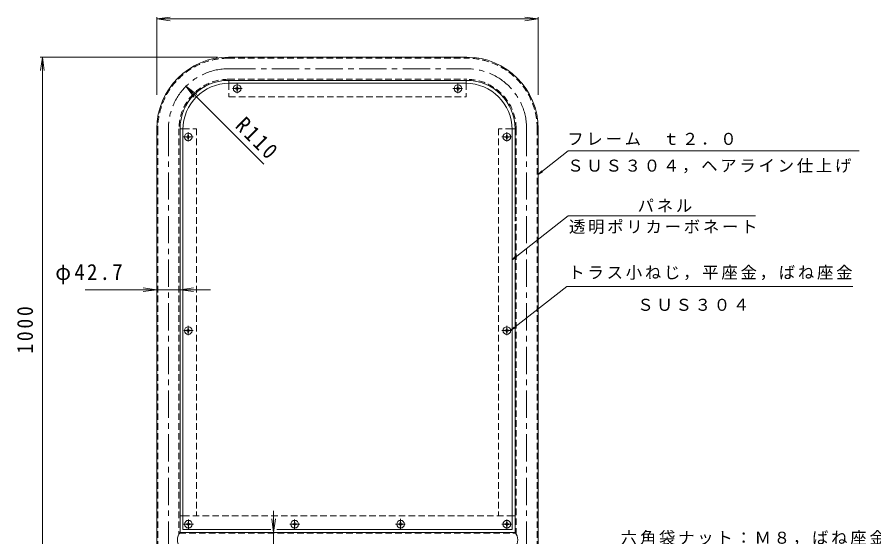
# Model space of a CAD drawing. Units: millimetres at full size, sheet at 1:10; details may follow other scales. Extents: x -824 to 1844, y -1369 to 1156.
# Drawn here: x -688 to 884, y -510 to 443 of the extents above; entities that cross this region are included whole.
import ezdxf

# ---------------------------------------------------------------- set-up
doc = ezdxf.new("R2010")
doc.units = ezdxf.units.MM
doc.header["$LTSCALE"] = 10
doc.linetypes.add('CHAIN1', pattern=[8, 5, -1, 1, -1])
doc.linetypes.add('DASHED1', pattern=[1.8, 1.2, -0.6])
for name, color, linetype, lineweight in [('0-0_通り芯', 4, 'Continuous', 9), ('0-1_躯体', 3, 'CHAIN1', 9), ('0-2_仕上', 6, 'Continuous', 5), ('0-4_その他', 7, 'Continuous', 9), ('0-5_寸法', 2, 'Continuous', 9), ('0-A', 2, 'Continuous', 9), ('0-F', 7, 'Continuous', 9)]:
    doc.layers.add(name, color=color, linetype=linetype, lineweight=lineweight)
doc.styles.add('ＭＳ ゴシック', font='')
doc.styles.get('ＭＳ ゴシック').set_extended_font_data('MS Gothic')

msp = doc.modelspace()

# ---------------------------------------------------------------- linework, layer by layer
at = {"layer": '0-0_通り芯'}
for p, q in [((-300.43, 369.94), (136.87, 369.94)), ((-300.43, 327.24), (136.87, 327.24)), ((-431.78, 238.59), (-431.78, -625.06)), ((-389.08, 238.59), (-389.08, -501.46)), ((225.52, 238.59), (225.52, 69.12)), ((268.22, 238.59), (268.22, -625.06)), ((225.52, 63.39), (225.52, -501.46)), ((-389.08, -501.46), (225.52, -501.46))]:
    msp.add_line(p, q, dxfattribs=at)
at = {"layer": '0-0_通り芯', "linetype": 'DASHED1'}
for p, q in [((-300.43, 367.94), (136.87, 367.94)), ((-300.43, 329.24), (136.87, 329.24)), ((-429.78, 238.59), (-429.78, -625.06)), ((-391.08, 238.59), (-391.08, -504.33)), ((227.52, 238.59), (227.52, 69.82)), ((266.22, 238.59), (266.22, -625.06)), ((227.52, 64.09), (227.52, -504.33)), ((-390.22, -502.96), (226.65, -502.96))]:
    msp.add_line(p, q, dxfattribs=at)
at = {"layer": '0-0_通り芯', "linetype": 'CHAIN1'}
for p, q in [((-300.43, 348.59), (136.87, 348.59)), ((-410.43, 238.59), (-410.43, -625.06)), ((246.87, 238.59), (246.87, -625.06))]:
    msp.add_line(p, q, dxfattribs=at)
at = {"layer": '0-0_通り芯'}
for centre, radius, start, end in [((-300.43, 238.59), 131.35, 90, 180), ((136.87, 238.59), 131.35, 0, 90), ((-300.43, 238.59), 88.65, 90, 180), ((136.87, 238.59), 88.65, 0, 90), ((-372.62, -515.06), 21.35, 140.43134, 219.56874), ((209.06, -515.06), 21.35, 320.43126, 39.56866)]:
    msp.add_arc(centre, radius, start, end, dxfattribs=at)
at = {"layer": '0-0_通り芯', "linetype": 'DASHED1'}
for centre, radius, start, end in [((-300.43, 238.59), 129.35, 90, 180), ((136.87, 238.59), 129.35, 0, 90), ((-300.43, 238.59), 90.65, 90, 180), ((136.87, 238.59), 90.65, 0, 90)]:
    msp.add_arc(centre, radius, start, end, dxfattribs=at)
at = {"layer": '0-0_通り芯', "linetype": 'CHAIN1'}
for centre, start, end in [((-300.43, 238.59), 90, 180), ((136.87, 238.59), 0, 90)]:
    msp.add_arc(centre, 110, start, end, dxfattribs=at)
at = {"layer": '0-1_躯体', "linetype": 'Continuous'}
for p, q in [((-299.28, 327.24), (-299.28, 321.89)), ((135.72, 327.24), (135.72, 321.89)), ((-389.08, 238.54), (-383.77, 238.54)), ((225.52, 238.59), (220.2, 238.59)), ((-389.08, -471.46), (-383.78, -471.46)), ((220.22, -471.46), (225.52, -471.46))]:
    msp.add_line(p, q, dxfattribs=at)
at = {"layer": '0-1_躯体', "linetype": 'DASHED1'}
for p, q in [((-299.28, 321.89), (-299.28, 297.24)), ((135.72, 321.89), (135.72, 297.24)), ((-299.28, 297.24), (135.72, 297.24)), ((-383.77, 238.54), (-359.08, 238.54)), ((-359.08, 238.54), (-359.08, -471.46)), ((220.2, 238.59), (195.52, 238.59)), ((195.52, 238.59), (195.52, -471.46)), ((-383.78, -471.46), (220.22, -471.46))]:
    msp.add_line(p, q, dxfattribs=at)
at = {"layer": '0-1_躯体'}
for p, q in [((-284.28, 304), (-284.28, 320.81)), ((120.72, 304), (120.72, 320.81)), ((-293, 312.24), (-274.97, 312.24)), ((129.43, 312.24), (111.4, 312.24)), ((-382.8, 223.54), (-364.77, 223.54)), ((-374.08, 215.3), (-374.08, 232.11)), ((219.23, 223.54), (201.2, 223.54)), ((210.52, 215.3), (210.52, 232.11)), ((-374.08, -139.7), (-374.08, -122.89)), ((210.52, -139.7), (210.52, -122.89)), ((-382.24, -131.46), (-365.22, -131.46)), ((219.23, -131.46), (201.2, -131.46)), ((-382.5, -486.46), (-364.47, -486.46)), ((-373.78, -494.7), (-373.78, -477.89)), ((-187.5, -486.46), (-169.47, -486.46)), ((-178.78, -494.7), (-178.78, -477.89)), ((24.23, -486.46), (6.2, -486.46)), ((15.52, -476.66), (15.52, -495.24)), ((219.23, -486.46), (201.2, -486.46)), ((210.52, -494.7), (210.52, -477.89))]:
    msp.add_line(p, q, dxfattribs=at)
at = {"layer": '0-2_仕上'}
for p, q in [((135.22, 321.89), (-298.78, 321.89)), ((-383.78, 236.84), (-383.78, -496.11)), ((220.22, 236.89), (220.22, -496.11)), ((-383.78, -496.11), (-222.29, -496.11)), ((-211.68, -496.11), (220.22, -496.11))]:
    msp.add_line(p, q, dxfattribs=at)
for centre, start, end in [((-298.78, 236.89), 90, 180), ((135.22, 236.89), 0, 90)]:
    msp.add_arc(centre, 85, start, end, dxfattribs=at)
at = {"layer": '0-4_その他'}
for p, q in [((-431.78, 439.94), (-407, 443.21)), ((-431.78, 442.94), (-431.78, 301.01)), ((268.22, 439.94), (243.43, 443.21)), ((268.22, 442.94), (268.22, 301.01)), ((-431.78, 439.94), (-407, 436.68)), ((-431.78, 439.94), (268.22, 439.94)), ((268.22, 439.94), (243.43, 436.68)), ((-645.56, 369.94), (-320.43, 369.94)), ((-641.78, 369.94), (-645.05, 345.16)), ((-641.78, 369.94), (-638.52, 345.16)), ((-641.78, -630.06), (-641.78, 369.94)), ((-378.21, 316.38), (-358.38, 301.16)), ((-378.21, 316.38), (-363, 296.54)), ((-235.45, 173.62), (-378.21, 316.38)), ((323.08, 197.96), (857.3, 197.96)), ((323.08, 79.16), (666.54, 79.16)), ((-333.51, -56.66), (-563.39, -56.66)), ((-431.78, -56.66), (-456.57, -53.39)), ((-431.78, -56.66), (-456.57, -59.92)), ((-389.08, -56.66), (-364.3, -53.39)), ((-389.08, -56.66), (-364.3, -59.92)), ((320.38, -50.62), (845.22, -50.62)), ((-217.4, -461.73), (-217.4, -658.4)), ((-217.4, -501.46), (-220.66, -476.67)), ((-217.4, -501.46), (-214.14, -476.67))]:
    msp.add_line(p, q, dxfattribs=at)
at = {"layer": '0-A'}
for p, q in [((-284.76, 315.69), (-284.8, 313.49)), ((-284.76, 315.69), (-283.8, 315.69)), ((-283.8, 315.69), (-283.76, 313.49)), ((120.24, 315.69), (120.2, 313.49)), ((121.2, 315.69), (120.24, 315.69)), ((121.2, 315.69), (121.24, 313.49)), ((-287.73, 311.76), (-285.53, 311.73)), ((-285.53, 312.76), (-285.03, 313)), ((-285.53, 311.73), (-285.03, 311.49)), ((-284.8, 313.49), (-285.03, 313)), ((-284.8, 311), (-285.03, 311.49)), ((-284.76, 308.79), (-284.8, 311)), ((-283.76, 313.49), (-283.53, 313)), ((-283.76, 311), (-283.53, 311.49)), ((-283.03, 312.76), (-283.53, 313)), ((-283.03, 311.73), (-283.53, 311.49)), ((-280.83, 311.76), (-283.03, 311.73)), ((117.27, 311.76), (119.47, 311.73)), ((119.47, 312.76), (119.97, 313)), ((119.47, 311.73), (119.97, 311.49)), ((120.2, 313.49), (119.97, 313)), ((120.2, 311), (119.97, 311.49)), ((121.2, 308.79), (121.24, 311)), ((121.24, 313.49), (121.47, 313)), ((121.24, 311), (121.47, 311.49)), ((121.97, 312.76), (121.47, 313)), ((121.97, 311.73), (121.47, 311.49)), ((124.17, 311.76), (121.97, 311.73)), ((-377.53, 223.06), (-375.33, 223.03)), ((-375.33, 224.06), (-374.83, 224.3)), ((-375.33, 223.03), (-374.83, 222.79)), ((-374.6, 224.79), (-374.83, 224.3)), ((-374.6, 222.3), (-374.83, 222.79)), ((-374.56, 226.99), (-374.6, 224.79)), ((-374.56, 220.09), (-374.6, 222.3)), ((-374.56, 226.99), (-373.6, 226.99)), ((-373.6, 226.99), (-373.56, 224.79)), ((-373.56, 224.79), (-373.33, 224.3)), ((-373.56, 222.3), (-373.33, 222.79)), ((-372.83, 224.06), (-373.33, 224.3)), ((-372.83, 223.03), (-373.33, 222.79)), ((-370.63, 223.06), (-372.83, 223.03)), ((207.07, 223.06), (209.27, 223.03)), ((209.27, 224.06), (209.77, 224.3)), ((209.27, 223.03), (209.77, 222.79)), ((210, 224.79), (209.77, 224.3)), ((210, 222.3), (209.77, 222.79)), ((210.04, 226.99), (210, 224.79)), ((211, 226.99), (210.04, 226.99)), ((211, 226.99), (211.04, 224.79)), ((211, 220.09), (211.04, 222.3)), ((211.04, 224.79), (211.27, 224.3)), ((211.04, 222.3), (211.27, 222.79)), ((211.77, 224.06), (211.27, 224.3)), ((211.77, 223.03), (211.27, 222.79)), ((213.97, 223.06), (211.77, 223.03)), ((-377.53, -131.94), (-375.33, -131.97)), ((-375.33, -130.94), (-374.83, -130.7)), ((-375.33, -131.97), (-374.83, -132.21)), ((-374.6, -130.21), (-374.83, -130.7)), ((-374.6, -132.7), (-374.83, -132.21)), ((-374.56, -128.01), (-374.6, -130.21)), ((-374.56, -134.91), (-374.6, -132.7)), ((-374.56, -128.01), (-373.6, -128.01)), ((-373.6, -128.01), (-373.56, -130.21)), ((-373.56, -130.21), (-373.33, -130.7)), ((-373.56, -132.7), (-373.33, -132.21)), ((-372.83, -130.94), (-373.33, -130.7)), ((-372.83, -131.97), (-373.33, -132.21)), ((-370.63, -131.94), (-372.83, -131.97)), ((207.07, -131.94), (209.27, -131.97)), ((209.27, -130.94), (209.77, -130.7)), ((209.27, -131.97), (209.77, -132.21)), ((210, -130.21), (209.77, -130.7)), ((210, -132.7), (209.77, -132.21)), ((210.04, -128.01), (210, -130.21)), ((211, -128.01), (210.04, -128.01)), ((211, -128.01), (211.04, -130.21)), ((211, -134.91), (211.04, -132.7)), ((211.04, -130.21), (211.27, -130.7)), ((211.04, -132.7), (211.27, -132.21)), ((211.77, -130.94), (211.27, -130.7)), ((211.77, -131.97), (211.27, -132.21)), ((213.97, -131.94), (211.77, -131.97)), ((-377.23, -485.98), (-375.03, -485.94)), ((-377.23, -486.94), (-377.23, -485.98)), ((-377.23, -486.94), (-375.03, -486.97)), ((-375.03, -485.94), (-374.53, -485.7)), ((-375.03, -486.97), (-374.53, -487.21)), ((-374.3, -485.21), (-374.53, -485.7)), ((-374.3, -487.7), (-374.53, -487.21)), ((-374.26, -483.01), (-374.3, -485.21)), ((-374.26, -483.01), (-373.3, -483.01)), ((-373.3, -483.01), (-373.26, -485.21)), ((-373.26, -485.21), (-373.03, -485.7)), ((-373.26, -487.7), (-373.03, -487.21)), ((-372.53, -485.94), (-373.03, -485.7)), ((-372.53, -486.97), (-373.03, -487.21)), ((-370.33, -485.98), (-372.53, -485.94)), ((-370.33, -486.94), (-372.53, -486.97)), ((-370.33, -486.94), (-370.33, -485.98)), ((-182.23, -485.98), (-180.03, -485.94)), ((-182.23, -486.94), (-182.23, -485.98)), ((-182.23, -486.94), (-180.03, -486.97)), ((-180.03, -485.94), (-179.53, -485.7)), ((-180.03, -486.97), (-179.53, -487.21)), ((-179.3, -485.21), (-179.53, -485.7)), ((-179.3, -487.7), (-179.53, -487.21)), ((-179.26, -483.01), (-179.3, -485.21)), ((-179.26, -483.01), (-178.3, -483.01)), ((-178.3, -483.01), (-178.26, -485.21)), ((-178.26, -485.21), (-178.03, -485.7)), ((-178.26, -487.7), (-178.03, -487.21)), ((-177.53, -485.94), (-178.03, -485.7)), ((-177.53, -486.97), (-178.03, -487.21)), ((-175.33, -485.98), (-177.53, -485.94)), ((-175.33, -486.94), (-177.53, -486.97)), ((-175.33, -486.94), (-175.33, -485.98)), ((12.07, -485.98), (14.27, -485.94)), ((12.07, -486.94), (12.07, -485.98)), ((12.07, -486.94), (14.27, -486.97)), ((14.27, -485.94), (14.77, -485.7)), ((14.27, -486.97), (14.77, -487.21)), ((15, -485.21), (14.77, -485.7)), ((15, -487.7), (14.77, -487.21)), ((15.04, -483.01), (15, -485.21)), ((16, -483.01), (15.04, -483.01)), ((16, -483.01), (16.04, -485.21)), ((16.04, -485.21), (16.27, -485.7)), ((16.04, -487.7), (16.27, -487.21)), ((16.77, -485.94), (16.27, -485.7)), ((16.77, -486.97), (16.27, -487.21)), ((18.97, -485.98), (16.77, -485.94)), ((18.97, -486.94), (16.77, -486.97)), ((18.97, -486.94), (18.97, -485.98)), ((207.07, -485.98), (209.27, -485.94)), ((207.07, -486.94), (207.07, -485.98)), ((207.07, -486.94), (209.27, -486.97)), ((209.27, -485.94), (209.77, -485.7)), ((209.27, -486.97), (209.77, -487.21)), ((210, -485.21), (209.77, -485.7)), ((210, -487.7), (209.77, -487.21)), ((210.04, -483.01), (210, -485.21)), ((211, -483.01), (210.04, -483.01)), ((211, -483.01), (211.04, -485.21)), ((211.04, -485.21), (211.27, -485.7)), ((211.04, -487.7), (211.27, -487.21)), ((211.77, -485.94), (211.27, -485.7)), ((211.77, -486.97), (211.27, -487.21)), ((213.97, -485.98), (211.77, -485.94)), ((213.97, -486.94), (211.77, -486.97)), ((213.97, -486.94), (213.97, -485.98)), ((-374.26, -489.91), (-374.3, -487.7)), ((-374.26, -489.91), (-373.3, -489.91)), ((-373.3, -489.91), (-373.26, -487.7)), ((-179.26, -489.91), (-179.3, -487.7)), ((-179.26, -489.91), (-178.3, -489.91)), ((-178.3, -489.91), (-178.26, -487.7)), ((15.04, -489.91), (15, -487.7)), ((16, -489.91), (15.04, -489.91)), ((16, -489.91), (16.04, -487.7)), ((210.04, -489.91), (210, -487.7)), ((211, -489.91), (210.04, -489.91)), ((211, -489.91), (211.04, -487.7))]:
    msp.add_line(p, q, dxfattribs=at)
for points in [[(-287.73, 311.76), (-287.73, 312.72), (-285.53, 312.76)], [(-284.76, 308.79), (-283.8, 308.79), (-283.76, 311)], [(-280.83, 311.76), (-280.83, 312.72), (-283.03, 312.76)], [(117.27, 311.76), (117.27, 312.72), (119.47, 312.76)], [(121.2, 308.79), (120.24, 308.79), (120.2, 311)], [(124.17, 311.76), (124.17, 312.72), (121.97, 312.76)], [(-377.53, 223.06), (-377.53, 224.02), (-375.33, 224.06)], [(-374.56, 220.09), (-373.6, 220.09), (-373.56, 222.3)], [(-370.63, 223.06), (-370.63, 224.02), (-372.83, 224.06)], [(207.07, 223.06), (207.07, 224.02), (209.27, 224.06)], [(211, 220.09), (210.04, 220.09), (210, 222.3)], [(213.97, 223.06), (213.97, 224.02), (211.77, 224.06)], [(-377.53, -131.94), (-377.53, -130.98), (-375.33, -130.94)], [(-374.56, -134.91), (-373.6, -134.91), (-373.56, -132.7)], [(-370.63, -131.94), (-370.63, -130.98), (-372.83, -130.94)], [(207.07, -131.94), (207.07, -130.98), (209.27, -130.94)], [(211, -134.91), (210.04, -134.91), (210, -132.7)], [(213.97, -131.94), (213.97, -130.98), (211.77, -130.94)]]:
    msp.add_lwpolyline(points, dxfattribs=at)
for centre in [(-284.28, 312.24), (120.72, 312.24), (-374.08, 223.54), (210.52, 223.54), (-374.08, -131.46), (210.52, -131.46), (-373.78, -486.46), (-178.78, -486.46), (15.52, -486.46), (210.52, -486.46)]:
    msp.add_circle(centre, 7, dxfattribs=at)
at = {"layer": '0-F'}
for p, q in [((323.08, 197.96), (268.22, 154.84)), ((268.22, 154.84), (274.51, 161.28)), ((268.22, 154.84), (275.96, 159.43)), ((323.08, 79.16), (220.22, -1.68)), ((220.22, -1.68), (226.51, 4.76)), ((220.22, -1.68), (227.96, 2.91)), ((320.38, -50.62), (217.52, -131.46)), ((217.52, -131.46), (223.81, -125.02)), ((217.52, -131.46), (225.26, -126.87))]:
    msp.add_line(p, q, dxfattribs=at)

# ---------------------------------------------------------------- texts
at = {"layer": '0-4_その他', "color": 2, "char_height": 29.33, "attachment_point": 7, "style": 'ＭＳ ゴシック'}
for s, insert, rotation in [('\\T1.28;\\W0.9;R110', (-289.79, 241.98), 315), ('\\T1.28;\\W0.9;1000', (-658.57, -173.81), 90)]:
    msp.add_mtext(s, dxfattribs=dict(at, insert=insert, rotation=rotation))
at = {"layer": '0-4_その他', "color": 2, "insert": (-617.99, -46.66), "char_height": 29.33, "attachment_point": 7, "style": 'ＭＳ ゴシック'}
msp.add_mtext('\\T1.22;\\W0.95;φ42.7', dxfattribs=at)
at = {"layer": '0-5_寸法', "color": 7, "char_height": 21.99, "attachment_point": 7, "style": 'ＭＳ ゴシック'}
for s, insert in [('\\T1.17;フレーム\u3000ｔ２．０', (321.43, 208)), ('\\T1.17;ＳＵＳ３０４，ヘアライン仕上げ', (321.43, 156.75)), ('\\T1.17;パネル', (450.55, 85.24)), ('\\T1.17;透明ポリカーボネート', (324.56, 45.33)), ('\\T1.17;トラス小ねじ，平座金，ばね座金', (323.47, -39.13)), ('\\T1.17;ＳＵＳ３０４', (449.91, -95.61)), ('\\T1.17;六角袋ナット：Ｍ８，ばね座金，平座金', (419.55, -525.49))]:
    msp.add_mtext(s, dxfattribs=dict(at, insert=insert))

doc.saveas('drawing.dxf')
